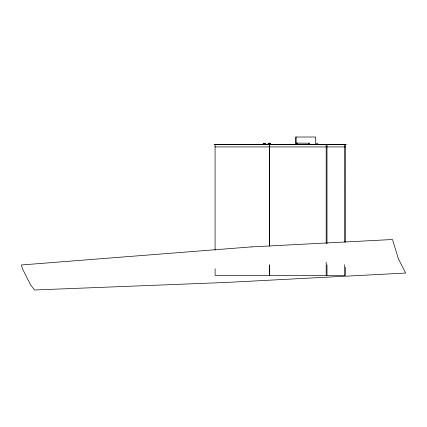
<?xml version="1.0" encoding="UTF-8"?>
<svg xmlns="http://www.w3.org/2000/svg" width="427" height="427" viewBox="0 0 427 427"><rect width="100%" height="100%" fill="white"/><g stroke="black" fill="none" stroke-linecap="round" stroke-linejoin="round"><path stroke-width="0.64" d="M270.334 144.112L270.494 144.449L270.494 143.771L270.488 144.342M270.435 144.177L270.494 143.723L270.488 144.401M265.685 144.326L265.866 144.523L265.802 144M270.494 144.016L270.435 144.342M265.77 144.177L265.813 144.588M265.818 144.545L265.834 144.038L265.845 144.411M265.77 144.454L265.786 144.054M262.68 144.502L263.422 143.429L264.516 143.718M265.866 144.139L265.866 144.588M270.168 144.513L270.045 143.669L269.362 143.146M270.307 144.513C270.814 142.703 267.515 142.698 268.017 144.513M263.475 144.502C263.486 143.12 265.824 143.029 265.695 144.502M297.966 144.47L296.648 143.072L309.41 143.221M317.149 143.397L317.416 143.072L315.937 144.47M308.038 144.47L309.516 143.072M269.256 143.109L268.46 143.435L268.161 144.513M270.435 143.851L270.435 144.267M215.08 146.925L345.32 146.925M296.648 143.072L297.032 143.397M345.342 144.385L345.32 242.066M345.32 267.35L345.32 275.335L215.08 275.335L215.08 268.679M344.6 144.385L344.6 242.066M344.6 264.687L344.6 275.335M326.991 144.385L326.991 243.502M326.991 264.836L326.991 275.335M326.185 144.385L326.185 243.401M326.185 262.029L326.185 275.335M315.708 144.283L315.708 137.014L295.724 137.014L295.724 144.283M296.103 137.014L296.103 144.283M269.549 144.385L269.549 246.059M269.549 265.354L269.549 275.335M269.384 144.385L269.384 246.059M269.384 264.687L269.384 275.335M215.08 144.385L215.08 250.051M251.22 246.913L21.35 264.98L22.594 269.058L30.675 284.958L34.507 289.986L226.379 282.444L405.65 273.05L398.327 258.645L392.493 239.51L251.22 246.913M346.089 144.385L214.311 144.593L346.089 144.385"/></g></svg>
